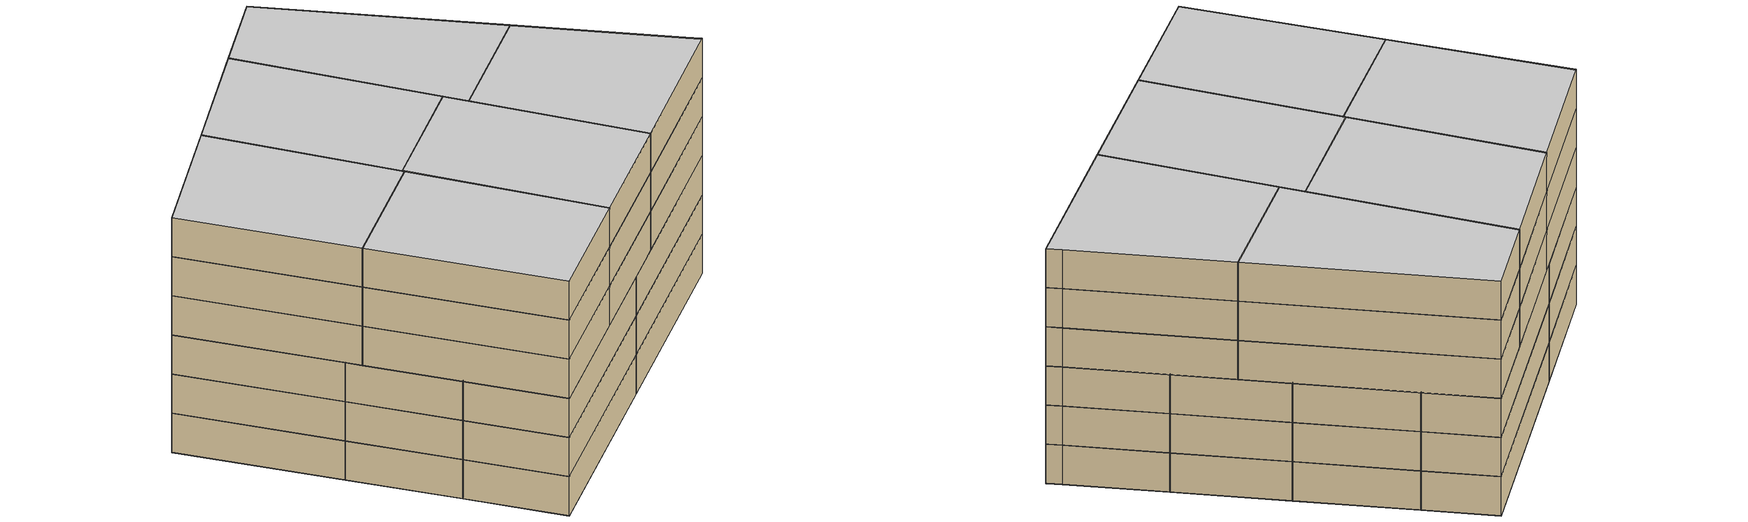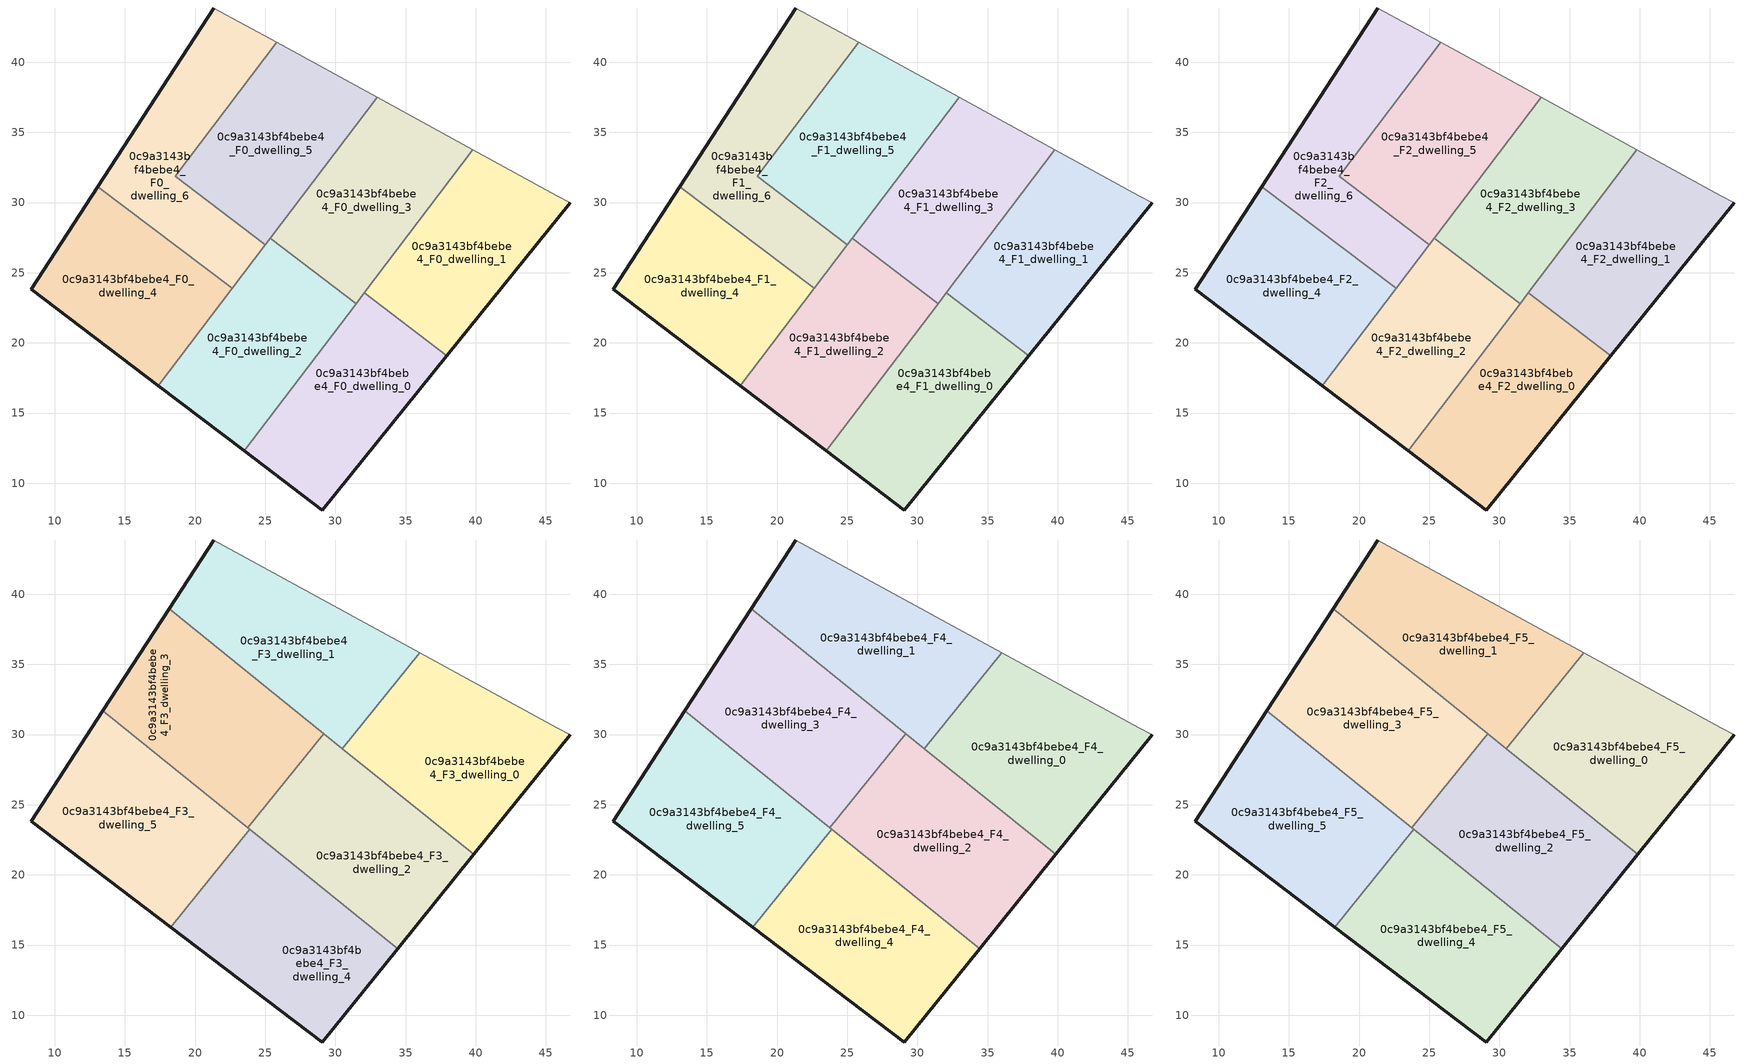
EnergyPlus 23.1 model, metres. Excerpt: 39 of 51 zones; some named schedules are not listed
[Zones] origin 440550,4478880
0c9a3143bf4bebe4_F0_dwelling_0
 floor ground (EU_floor_Construction): 29.07,8.09 37.95,19.09 32.06,23.56 23.52,12.3 z0
 wall outside (EU_wall_Construction): 37.95,19.09 29.07,8.09 23.52,12.3 z0:3
 wall to 0c9a3143bf4bebe4_F0_dwelling_1 (EU_wall_Construction): 32.06,23.56 37.95,19.09 z0:3
 wall to 0c9a3143bf4bebe4_F0_dwelling_2 (EU_wall_Construction): 23.52,12.3 31.48,22.8 z0:3
 wall to 0c9a3143bf4bebe4_F0_dwelling_3 (EU_wall_Construction): 31.48,22.8 32.06,23.56 z0:3
0c9a3143bf4bebe4_F0_dwelling_1
 floor ground (EU_floor_Construction): 37.95,19.09 46.73,29.98 45.78,30.48 39.8,33.75 32.06,23.56 z0
 wall outside (EU_wall_Construction): 46.73,29.98 37.95,19.09 z0:3
 wall adiabatic (EU_wall_Construction): 39.8,33.75 45.78,30.48 46.73,29.98 z0:3
 wall to 0c9a3143bf4bebe4_F0_dwelling_3 (EU_wall_Construction): 32.06,23.56 39.8,33.75 z0:3
0c9a3143bf4bebe4_F0_dwelling_2
 floor ground (EU_floor_Construction): 23.52,12.3 31.48,22.8 25.35,27.46 17.38,16.96 z0
 wall outside (EU_wall_Construction): 23.52,12.3 17.38,16.96 z0:3
 wall to 0c9a3143bf4bebe4_F0_dwelling_3 (EU_wall_Construction): 25.35,27.46 31.48,22.8 z0:3
 wall to 0c9a3143bf4bebe4_F0_dwelling_4 (EU_wall_Construction): 17.38,16.96 22.64,23.88 z0:3
 wall to 0c9a3143bf4bebe4_F0_dwelling_6 (EU_wall_Construction): 22.64,23.88 25,26.99 z0:3
 wall to 0c9a3143bf4bebe4_F0_dwelling_5 (EU_wall_Construction): 25,26.99 25.35,27.46 z0:3
0c9a3143bf4bebe4_F0_dwelling_3
 floor ground (EU_floor_Construction): 31.48,22.8 39.8,33.75 32.97,37.5 25.35,27.46 z0
 wall adiabatic (EU_wall_Construction): 32.97,37.5 39.8,33.75 z0:3
 wall to 0c9a3143bf4bebe4_F0_dwelling_5 (EU_wall_Construction): 25.35,27.46 32.97,37.5 z0:3
0c9a3143bf4bebe4_F0_dwelling_4
 floor ground (EU_floor_Construction): 17.38,16.96 22.64,23.88 13.08,31.13 8.34,23.83 z0
 wall outside (EU_wall_Construction): 17.38,16.96 8.34,23.83 13.08,31.13 z0:3
 wall to 0c9a3143bf4bebe4_F0_dwelling_6 (EU_wall_Construction): 13.08,31.13 22.64,23.88 z0:3
0c9a3143bf4bebe4_F0_dwelling_5
 floor ground (EU_floor_Construction): 25,26.99 32.97,37.5 25.83,41.41 18.58,31.86 z0
 wall adiabatic (EU_wall_Construction): 25.83,41.41 32.97,37.5 z0:3
 wall to 0c9a3143bf4bebe4_F0_dwelling_6 (EU_wall_Construction): 25,26.99 18.58,31.86 25.83,41.41 z0:3
0c9a3143bf4bebe4_F0_dwelling_6
 floor ground (EU_floor_Construction): 22.64,23.88 25,26.99 18.58,31.86 25.83,41.41 21.34,43.87 13.08,31.13 z0
 wall outside (EU_wall_Construction): 13.08,31.13 21.34,43.87 z0:3
 wall adiabatic (EU_wall_Construction): 21.34,43.87 25.83,41.41 z0:3
0c9a3143bf4bebe4_F1_dwelling_0
 floor to 0c9a3143bf4bebe4_F0_dwelling_0 (EU_floor_Construction): 29.07,8.09 37.95,19.09 32.06,23.56 23.52,12.3 z3
 wall outside (EU_wall_Construction): 37.95,19.09 29.07,8.09 23.52,12.3 z3:6
 wall to 0c9a3143bf4bebe4_F1_dwelling_1 (EU_wall_Construction): 32.06,23.56 37.95,19.09 z3:6
 wall to 0c9a3143bf4bebe4_F1_dwelling_2 (EU_wall_Construction): 23.52,12.3 31.48,22.8 z3:6
 wall to 0c9a3143bf4bebe4_F1_dwelling_3 (EU_wall_Construction): 31.48,22.8 32.06,23.56 z3:6
0c9a3143bf4bebe4_F1_dwelling_1
 floor to 0c9a3143bf4bebe4_F0_dwelling_1 (EU_floor_Construction): 37.95,19.09 46.73,29.98 45.78,30.48 39.8,33.75 32.06,23.56 z3
 wall outside (EU_wall_Construction): 46.73,29.98 37.95,19.09 z3:6
 wall adiabatic (EU_wall_Construction): 39.8,33.75 45.78,30.48 46.73,29.98 z3:6
 wall to 0c9a3143bf4bebe4_F1_dwelling_3 (EU_wall_Construction): 32.06,23.56 39.8,33.75 z3:6
0c9a3143bf4bebe4_F1_dwelling_2
 floor to 0c9a3143bf4bebe4_F0_dwelling_2 (EU_floor_Construction): 23.52,12.3 31.48,22.8 25.35,27.46 17.38,16.96 z3
 wall outside (EU_wall_Construction): 23.52,12.3 17.38,16.96 z3:6
 wall to 0c9a3143bf4bebe4_F1_dwelling_3 (EU_wall_Construction): 25.35,27.46 31.48,22.8 z3:6
 wall to 0c9a3143bf4bebe4_F1_dwelling_4 (EU_wall_Construction): 17.38,16.96 22.64,23.88 z3:6
 wall to 0c9a3143bf4bebe4_F1_dwelling_6 (EU_wall_Construction): 22.64,23.88 25,26.99 z3:6
 wall to 0c9a3143bf4bebe4_F1_dwelling_5 (EU_wall_Construction): 25,26.99 25.35,27.46 z3:6
0c9a3143bf4bebe4_F1_dwelling_3
 floor to 0c9a3143bf4bebe4_F0_dwelling_3 (EU_floor_Construction): 31.48,22.8 39.8,33.75 32.97,37.5 25.35,27.46 z3
 wall adiabatic (EU_wall_Construction): 32.97,37.5 39.8,33.75 z3:6
 wall to 0c9a3143bf4bebe4_F1_dwelling_5 (EU_wall_Construction): 25.35,27.46 32.97,37.5 z3:6
0c9a3143bf4bebe4_F1_dwelling_4
 floor to 0c9a3143bf4bebe4_F0_dwelling_4 (EU_floor_Construction): 17.38,16.96 22.64,23.88 13.08,31.13 8.34,23.83 z3
 wall outside (EU_wall_Construction): 17.38,16.96 8.34,23.83 13.08,31.13 z3:6
 wall to 0c9a3143bf4bebe4_F1_dwelling_6 (EU_wall_Construction): 13.08,31.13 22.64,23.88 z3:6
0c9a3143bf4bebe4_F1_dwelling_5
 floor to 0c9a3143bf4bebe4_F0_dwelling_5 (EU_floor_Construction): 25,26.99 32.97,37.5 25.83,41.41 18.58,31.86 z3
 wall adiabatic (EU_wall_Construction): 25.83,41.41 32.97,37.5 z3:6
 wall to 0c9a3143bf4bebe4_F1_dwelling_6 (EU_wall_Construction): 25,26.99 18.58,31.86 25.83,41.41 z3:6
0c9a3143bf4bebe4_F1_dwelling_6
 floor to 0c9a3143bf4bebe4_F0_dwelling_6 (EU_floor_Construction): 22.64,23.88 25,26.99 18.58,31.86 25.83,41.41 21.34,43.87 13.08,31.13 z3
 wall outside (EU_wall_Construction): 13.08,31.13 21.34,43.87 z3:6
 wall adiabatic (EU_wall_Construction): 21.34,43.87 25.83,41.41 z3:6
0c9a3143bf4bebe4_F2_dwelling_0
 floor to 0c9a3143bf4bebe4_F1_dwelling_0 (EU_floor_Construction): 29.07,8.09 37.95,19.09 32.06,23.56 23.52,12.3 z6
 wall outside (EU_wall_Construction): 37.95,19.09 29.07,8.09 23.52,12.3 z6:9
 wall to 0c9a3143bf4bebe4_F2_dwelling_1 (EU_wall_Construction): 32.06,23.56 37.95,19.09 z6:9
 wall to 0c9a3143bf4bebe4_F2_dwelling_2 (EU_wall_Construction): 23.52,12.3 31.48,22.8 z6:9
 wall to 0c9a3143bf4bebe4_F2_dwelling_3 (EU_wall_Construction): 31.48,22.8 32.06,23.56 z6:9
 ceiling adiabatic (EU_roof_Construction): 37.95,19.09 34.43,14.74 28.81,19.27 32.06,23.56 z9
0c9a3143bf4bebe4_F2_dwelling_1
 floor to 0c9a3143bf4bebe4_F1_dwelling_1 (EU_floor_Construction): 37.95,19.09 46.73,29.98 45.78,30.48 39.8,33.75 32.06,23.56 z6
 wall outside (EU_wall_Construction): 46.73,29.98 37.95,19.09 z6:9
 wall adiabatic (EU_wall_Construction): 39.8,33.75 45.78,30.48 46.73,29.98 z6:9
 wall to 0c9a3143bf4bebe4_F2_dwelling_3 (EU_wall_Construction): 32.06,23.56 39.8,33.75 z6:9
 ceiling adiabatic (EU_roof_Construction): 39.85,21.46 37.95,19.09 32.06,23.56 34.03,26.15 z9
0c9a3143bf4bebe4_F2_dwelling_2
 floor to 0c9a3143bf4bebe4_F1_dwelling_2 (EU_floor_Construction): 23.52,12.3 31.48,22.8 25.35,27.46 17.38,16.96 z6
 wall outside (EU_wall_Construction): 23.52,12.3 17.38,16.96 z6:9
 wall to 0c9a3143bf4bebe4_F2_dwelling_3 (EU_wall_Construction): 25.35,27.46 31.48,22.8 z6:9
 wall to 0c9a3143bf4bebe4_F2_dwelling_4 (EU_wall_Construction): 17.38,16.96 22.64,23.88 z6:9
 wall to 0c9a3143bf4bebe4_F2_dwelling_6 (EU_wall_Construction): 22.64,23.88 25,26.99 z6:9
 wall to 0c9a3143bf4bebe4_F2_dwelling_5 (EU_wall_Construction): 25,26.99 25.35,27.46 z6:9
 ceiling adiabatic (EU_roof_Construction): 31.48,22.8 28.81,19.27 23.76,23.35 26.42,26.65 z9
0c9a3143bf4bebe4_F2_dwelling_3
 floor to 0c9a3143bf4bebe4_F1_dwelling_3 (EU_floor_Construction): 31.48,22.8 39.8,33.75 32.97,37.5 25.35,27.46 z6
 wall adiabatic (EU_wall_Construction): 32.97,37.5 39.8,33.75 z6:9
 wall to 0c9a3143bf4bebe4_F2_dwelling_5 (EU_wall_Construction): 25.35,27.46 32.97,37.5 z6:9
0c9a3143bf4bebe4_F2_dwelling_4
 floor to 0c9a3143bf4bebe4_F1_dwelling_4 (EU_floor_Construction): 17.38,16.96 22.64,23.88 13.08,31.13 8.34,23.83 z6
 wall outside (EU_wall_Construction): 17.38,16.96 8.34,23.83 13.08,31.13 z6:9
 wall to 0c9a3143bf4bebe4_F2_dwelling_6 (EU_wall_Construction): 13.08,31.13 22.64,23.88 z6:9
0c9a3143bf4bebe4_F2_dwelling_5
 floor to 0c9a3143bf4bebe4_F1_dwelling_5 (EU_floor_Construction): 25,26.99 32.97,37.5 25.83,41.41 18.58,31.86 z6
 wall adiabatic (EU_wall_Construction): 25.83,41.41 32.97,37.5 z6:9
 wall to 0c9a3143bf4bebe4_F2_dwelling_6 (EU_wall_Construction): 25,26.99 18.58,31.86 25.83,41.41 z6:9
0c9a3143bf4bebe4_F2_dwelling_6
 floor to 0c9a3143bf4bebe4_F1_dwelling_6 (EU_floor_Construction): 22.64,23.88 25,26.99 18.58,31.86 25.83,41.41 21.34,43.87 13.08,31.13 z6
 wall outside (EU_wall_Construction): 13.08,31.13 21.34,43.87 z6:9
 wall adiabatic (EU_wall_Construction): 21.34,43.87 25.83,41.41 z6:9
0c9a3143bf4bebe4_F3_dwelling_0
 floor to 0c9a3143bf4bebe4_F2_dwelling_1 (EU_floor_Construction): 39.85,21.46 46.73,29.98 45.78,30.48 39.8,33.75 34.03,26.15 z9
 floor to 0c9a3143bf4bebe4_F2_dwelling_3 (EU_floor_Construction): 34.03,26.15 39.8,33.75 36.01,35.83 30.5,29 z9
 wall outside (EU_wall_Construction): 46.73,29.98 39.85,21.46 z9:12
 wall to 0c9a3143bf4bebe4_F3_dwelling_1 (EU_wall_Construction): 30.5,29 36.01,35.83 z9:12
 wall adiabatic (EU_wall_Construction): 36.01,35.83 45.78,30.48 46.73,29.98 z9:12
 wall to 0c9a3143bf4bebe4_F3_dwelling_2 (EU_wall_Construction): 39.85,21.46 30.5,29 z9:12
0c9a3143bf4bebe4_F3_dwelling_1
 floor to 0c9a3143bf4bebe4_F2_dwelling_5 (EU_floor_Construction): 28.03,30.99 32.97,37.5 25.83,41.41 21.76,36.05 z9
 floor to 0c9a3143bf4bebe4_F2_dwelling_6 (EU_floor_Construction): 21.76,36.05 25.83,41.41 21.34,43.87 18.16,38.96 z9
 floor to 0c9a3143bf4bebe4_F2_dwelling_3 (EU_floor_Construction): 30.5,29 36.01,35.83 32.97,37.5 28.03,30.99 z9
 wall outside (EU_wall_Construction): 18.16,38.96 21.34,43.87 z9:12
 wall adiabatic (EU_wall_Construction): 21.34,43.87 36.01,35.83 z9:12
 wall to 0c9a3143bf4bebe4_F3_dwelling_3 (EU_wall_Construction): 29.18,30.07 18.16,38.96 z9:12
 wall to 0c9a3143bf4bebe4_F3_dwelling_2 (EU_wall_Construction): 30.5,29 29.18,30.07 z9:12
0c9a3143bf4bebe4_F3_dwelling_2
 floor to 0c9a3143bf4bebe4_F2_dwelling_3 (EU_floor_Construction): 31.48,22.8 34.03,26.15 29.18,30.07 26.42,26.65 z9
 floor adiabatic (EU_floor_Construction): 34.43,14.74 39.85,21.46 29.18,30.07 34.03,26.15 31.48,22.8 26.42,26.65 23.76,23.35 z9
 wall outside (EU_wall_Construction): 39.85,21.46 34.43,14.74 z9:12
 wall to 0c9a3143bf4bebe4_F3_dwelling_3 (EU_wall_Construction): 23.76,23.35 29.18,30.07 z9:12
 wall to 0c9a3143bf4bebe4_F3_dwelling_4 (EU_wall_Construction): 34.43,14.74 23.89,23.24 z9:12
 wall to 0c9a3143bf4bebe4_F3_dwelling_5 (EU_wall_Construction): 23.89,23.24 23.76,23.35 z9:12
0c9a3143bf4bebe4_F3_dwelling_3
 floor to 0c9a3143bf4bebe4_F2_dwelling_6 (EU_floor_Construction): 22.81,24.11 25,26.99 18.58,31.86 21.76,36.05 18.16,38.96 13.43,31.68 z9
 floor to 0c9a3143bf4bebe4_F2_dwelling_5 (EU_floor_Construction): 25,26.99 28.03,30.99 21.76,36.05 18.58,31.86 z9
 floor to 0c9a3143bf4bebe4_F2_dwelling_3 (EU_floor_Construction): 26.42,26.65 29.18,30.07 28.03,30.99 25.35,27.46 z9
 floor to 0c9a3143bf4bebe4_F2_dwelling_2 (EU_floor_Construction): 23.76,23.35 26.42,26.65 25.35,27.46 22.81,24.11 z9
 wall outside (EU_wall_Construction): 13.43,31.68 18.16,38.96 z9:12
 wall to 0c9a3143bf4bebe4_F3_dwelling_5 (EU_wall_Construction): 23.76,23.35 13.43,31.68 z9:12
0c9a3143bf4bebe4_F3_dwelling_4
 floor to 0c9a3143bf4bebe4_F2_dwelling_0 (EU_floor_Construction): 29.07,8.09 34.43,14.74 28.81,19.27 23.52,12.3 z9
 floor to 0c9a3143bf4bebe4_F2_dwelling_2 (EU_floor_Construction): 23.52,12.3 28.81,19.27 23.89,23.24 18.28,16.28 z9
 wall outside (EU_wall_Construction): 34.43,14.74 29.07,8.09 18.28,16.28 z9:12
 wall to 0c9a3143bf4bebe4_F3_dwelling_5 (EU_wall_Construction): 18.28,16.28 23.89,23.24 z9:12
0c9a3143bf4bebe4_F3_dwelling_5
 floor to 0c9a3143bf4bebe4_F2_dwelling_4 (EU_floor_Construction): 17.38,16.96 22.64,23.88 13.08,31.13 8.34,23.83 z9
 floor to 0c9a3143bf4bebe4_F2_dwelling_2 (EU_floor_Construction): 18.28,16.28 23.89,23.24 22.81,24.11 17.38,16.96 z9
 floor to 0c9a3143bf4bebe4_F2_dwelling_6 (EU_floor_Construction): 22.64,23.88 22.81,24.11 13.43,31.68 13.08,31.13 z9
 wall outside (EU_wall_Construction): 18.28,16.28 8.34,23.83 13.43,31.68 z9:12
0c9a3143bf4bebe4_F4_dwelling_0
 floor to 0c9a3143bf4bebe4_F3_dwelling_0 (EU_floor_Construction): 39.85,21.46 46.73,29.98 45.78,30.48 36.01,35.83 30.5,29 z12
 wall outside (EU_wall_Construction): 46.73,29.98 39.85,21.46 z12:15
 wall to 0c9a3143bf4bebe4_F4_dwelling_1 (EU_wall_Construction): 30.5,29 36.01,35.83 z12:15
 wall adiabatic (EU_wall_Construction): 36.01,35.83 45.78,30.48 46.73,29.98 z12:15
 wall to 0c9a3143bf4bebe4_F4_dwelling_2 (EU_wall_Construction): 39.85,21.46 30.5,29 z12:15
0c9a3143bf4bebe4_F4_dwelling_1
 floor to 0c9a3143bf4bebe4_F3_dwelling_1 (EU_floor_Construction): 30.5,29 36.01,35.83 21.34,43.87 18.16,38.96 z12
 wall outside (EU_wall_Construction): 18.16,38.96 21.34,43.87 z12:15
 wall adiabatic (EU_wall_Construction): 21.34,43.87 36.01,35.83 z12:15
 wall to 0c9a3143bf4bebe4_F4_dwelling_3 (EU_wall_Construction): 29.18,30.07 18.16,38.96 z12:15
 wall to 0c9a3143bf4bebe4_F4_dwelling_2 (EU_wall_Construction): 30.5,29 29.18,30.07 z12:15
0c9a3143bf4bebe4_F4_dwelling_2
 floor to 0c9a3143bf4bebe4_F3_dwelling_2 (EU_floor_Construction): 34.43,14.74 39.85,21.46 29.18,30.07 23.76,23.35 z12
 wall outside (EU_wall_Construction): 39.85,21.46 34.43,14.74 z12:15
 wall to 0c9a3143bf4bebe4_F4_dwelling_3 (EU_wall_Construction): 23.76,23.35 29.18,30.07 z12:15
 wall to 0c9a3143bf4bebe4_F4_dwelling_4 (EU_wall_Construction): 34.43,14.74 23.89,23.24 z12:15
 wall to 0c9a3143bf4bebe4_F4_dwelling_5 (EU_wall_Construction): 23.89,23.24 23.76,23.35 z12:15
0c9a3143bf4bebe4_F4_dwelling_3
 floor to 0c9a3143bf4bebe4_F3_dwelling_3 (EU_floor_Construction): 23.76,23.35 29.18,30.07 18.16,38.96 13.43,31.68 z12
 wall outside (EU_wall_Construction): 13.43,31.68 18.16,38.96 z12:15
 wall to 0c9a3143bf4bebe4_F4_dwelling_5 (EU_wall_Construction): 23.76,23.35 13.43,31.68 z12:15
0c9a3143bf4bebe4_F4_dwelling_4
 floor to 0c9a3143bf4bebe4_F3_dwelling_4 (EU_floor_Construction): 29.07,8.09 34.43,14.74 23.89,23.24 18.28,16.28 z12
 wall outside (EU_wall_Construction): 34.43,14.74 29.07,8.09 18.28,16.28 z12:15
 wall to 0c9a3143bf4bebe4_F4_dwelling_5 (EU_wall_Construction): 18.28,16.28 23.89,23.24 z12:15
0c9a3143bf4bebe4_F4_dwelling_5
 floor to 0c9a3143bf4bebe4_F3_dwelling_5 (EU_floor_Construction): 18.28,16.28 23.89,23.24 13.43,31.68 8.34,23.83 z12
 wall outside (EU_wall_Construction): 18.28,16.28 8.34,23.83 13.43,31.68 z12:15
0c9a3143bf4bebe4_F5_dwelling_0
 floor to 0c9a3143bf4bebe4_F4_dwelling_0 (EU_floor_Construction): 39.85,21.46 46.73,29.98 45.78,30.48 36.01,35.83 30.5,29 z15
 wall outside (EU_wall_Construction): 46.73,29.98 39.85,21.46 z15:18
 wall to 0c9a3143bf4bebe4_F5_dwelling_1 (EU_wall_Construction): 30.5,29 36.01,35.83 z15:18
 wall adiabatic (EU_wall_Construction): 36.01,35.83 45.78,30.48 46.73,29.98 z15:18
 wall to 0c9a3143bf4bebe4_F5_dwelling_2 (EU_wall_Construction): 39.85,21.46 30.5,29 z15:18
 ceiling to 0c9a3143bf4bebe4_F6_dwelling_0 (EU_floor_Construction): 45.78,30.48 46.73,29.98 39.85,21.46 30.5,29 36.01,35.83 z18
0c9a3143bf4bebe4_F5_dwelling_1
 floor to 0c9a3143bf4bebe4_F4_dwelling_1 (EU_floor_Construction): 30.5,29 36.01,35.83 21.34,43.87 18.16,38.96 z15
 wall outside (EU_wall_Construction): 18.16,38.96 21.34,43.87 z15:18
 wall adiabatic (EU_wall_Construction): 21.34,43.87 36.01,35.83 z15:18
 wall to 0c9a3143bf4bebe4_F5_dwelling_3 (EU_wall_Construction): 29.18,30.07 18.16,38.96 z15:18
 wall to 0c9a3143bf4bebe4_F5_dwelling_2 (EU_wall_Construction): 30.5,29 29.18,30.07 z15:18
 ceiling to 0c9a3143bf4bebe4_F6_dwelling_1 (EU_floor_Construction): 36.01,35.83 30.5,29 18.16,38.96 21.34,43.87 z18
0c9a3143bf4bebe4_F5_dwelling_2
 floor to 0c9a3143bf4bebe4_F4_dwelling_2 (EU_floor_Construction): 34.43,14.74 39.85,21.46 29.18,30.07 23.76,23.35 z15
 wall outside (EU_wall_Construction): 39.85,21.46 34.43,14.74 z15:18
 wall to 0c9a3143bf4bebe4_F5_dwelling_3 (EU_wall_Construction): 23.76,23.35 29.18,30.07 z15:18
 wall to 0c9a3143bf4bebe4_F5_dwelling_4 (EU_wall_Construction): 34.43,14.74 23.89,23.24 z15:18
 wall to 0c9a3143bf4bebe4_F5_dwelling_5 (EU_wall_Construction): 23.89,23.24 23.76,23.35 z15:18
 ceiling to 0c9a3143bf4bebe4_F6_dwelling_2 (EU_floor_Construction): 39.85,21.46 34.43,14.74 23.76,23.35 29.18,30.07 z18
0c9a3143bf4bebe4_F5_dwelling_3
 floor to 0c9a3143bf4bebe4_F4_dwelling_3 (EU_floor_Construction): 23.76,23.35 29.18,30.07 18.16,38.96 13.43,31.68 z15
 wall outside (EU_wall_Construction): 13.43,31.68 18.16,38.96 z15:18
 wall to 0c9a3143bf4bebe4_F5_dwelling_5 (EU_wall_Construction): 23.76,23.35 13.43,31.68 z15:18
 ceiling to 0c9a3143bf4bebe4_F6_dwelling_3 (EU_floor_Construction): 29.18,30.07 23.76,23.35 13.43,31.68 18.16,38.96 z18
0c9a3143bf4bebe4_F5_dwelling_4
 floor to 0c9a3143bf4bebe4_F4_dwelling_4 (EU_floor_Construction): 29.07,8.09 34.43,14.74 23.89,23.24 18.28,16.28 z15
 wall outside (EU_wall_Construction): 34.43,14.74 29.07,8.09 18.28,16.28 z15:18
 wall to 0c9a3143bf4bebe4_F5_dwelling_5 (EU_wall_Construction): 18.28,16.28 23.89,23.24 z15:18
 ceiling to 0c9a3143bf4bebe4_F6_dwelling_4 (EU_floor_Construction): 34.43,14.74 29.07,8.09 18.28,16.28 23.89,23.24 z18
0c9a3143bf4bebe4_F5_dwelling_5
 floor to 0c9a3143bf4bebe4_F4_dwelling_5 (EU_floor_Construction): 18.28,16.28 23.89,23.24 13.43,31.68 8.34,23.83 z15
 wall outside (EU_wall_Construction): 18.28,16.28 8.34,23.83 13.43,31.68 z15:18
 ceiling to 0c9a3143bf4bebe4_F6_dwelling_5 (EU_floor_Construction): 23.89,23.24 18.28,16.28 8.34,23.83 13.43,31.68 z18
[Building]
EU S2 Campaign: North Axis=0; Terrain=City; Solar Distribution=FullExterior
[Site:Location]
Madrid: Latitude=40.5; Longitude=-3.5; Time Zone=1; Elevation=609
[SizingPeriod:WeatherFileDays]
AnnualSizingPeriod: Begin Month=1; Begin Day of Month=1; End Month=12; End Day of Month=31; Day of Week for Start Day=Monday; Use Weather File Daylight Saving Period=No; Use Weather File Rain and Snow Indicators=No
[MATERIAL]
EU_InternalMass_Material: Roughness=MediumRough; Thickness=0.1; Conductivity=1; Density=1800; Specific Heat=900; Thermal Absorptance=0.9; Solar Absorptance=0.7; Visible Absorptance=0.7
[MATERIAL:NOMASS] Roughness=MediumRough; Thermal Absorptance=0.9; Solar Absorptance=0.7; Visible Absorptance=0.7
Name | Thermal Resistance
EU_wall_NoMass | 0.609216
EU_roof_NoMass | 0.513268
EU_floor_NoMass | 0.568163
[CONSTRUCTION]
EU_wall_Construction: EU_wall_NoMass
EU_roof_Construction: EU_roof_NoMass
EU_floor_Construction: EU_floor_NoMass
EU_InternalMass_Construction: EU_InternalMass_Material
[ZONE] Type=1; Multiplier=1; Ceiling Height=autocalculate; Floor Area=autocalculate; Part of Total Floor Area=Yes
Name | Volume
0c9a3143bf4bebe4_F0_dwelling_0; 0c9a3143bf4bebe4_F1_dwelling_0; 0c9a3143bf4bebe4_F2_dwelling_0 | 304.47
0c9a3143bf4bebe4_F3_dwelling_0; 0c9a3143bf4bebe4_F4_dwelling_0; 0c9a3143bf4bebe4_F5_dwelling_0 | 355.196
0c9a3143bf4bebe4_F0_dwelling_1; 0c9a3143bf4bebe4_F1_dwelling_1; 0c9a3143bf4bebe4_F2_dwelling_1; 0c9a3143bf4bebe4_F0_dwelling_3; 0c9a3143bf4bebe4_F1_dwelling_3; 0c9a3143bf4bebe4_F2_dwelling_3 | 304.455
0c9a3143bf4bebe4_F3_dwelling_1; 0c9a3143bf4bebe4_F4_dwelling_1; 0c9a3143bf4bebe4_F5_dwelling_1 | 355.208
0c9a3143bf4bebe4_F0_dwelling_2; 0c9a3143bf4bebe4_F1_dwelling_2; 0c9a3143bf4bebe4_F2_dwelling_2 | 304.443
0c9a3143bf4bebe4_F3_dwelling_2; 0c9a3143bf4bebe4_F4_dwelling_2; 0c9a3143bf4bebe4_F5_dwelling_2; 0c9a3143bf4bebe4_F3_dwelling_3; 0c9a3143bf4bebe4_F4_dwelling_3; 0c9a3143bf4bebe4_F5_dwelling_3 | 355.206
0c9a3143bf4bebe4_F0_dwelling_4; 0c9a3143bf4bebe4_F1_dwelling_4; 0c9a3143bf4bebe4_F2_dwelling_4 | 304.466
0c9a3143bf4bebe4_F3_dwelling_4; 0c9a3143bf4bebe4_F4_dwelling_4; 0c9a3143bf4bebe4_F5_dwelling_4 | 355.218
0c9a3143bf4bebe4_F0_dwelling_5; 0c9a3143bf4bebe4_F1_dwelling_5; 0c9a3143bf4bebe4_F2_dwelling_5 | 304.456
0c9a3143bf4bebe4_F3_dwelling_5; 0c9a3143bf4bebe4_F4_dwelling_5; 0c9a3143bf4bebe4_F5_dwelling_5 | 355.224
0c9a3143bf4bebe4_F0_dwelling_6; 0c9a3143bf4bebe4_F1_dwelling_6; 0c9a3143bf4bebe4_F2_dwelling_6 | 304.433
[INTERNALMASS] Construction=EU_InternalMass_Construction
Name | Zone or ZoneList | Surface Area
0c9a3143bf4bebe4_F0_dwelling_0_EU_InternalMass | 0c9a3143bf4bebe4_F0_dwelling_0 | 101.49
0c9a3143bf4bebe4_F0_dwelling_1_EU_InternalMass | 0c9a3143bf4bebe4_F0_dwelling_1 | 101.486
0c9a3143bf4bebe4_F0_dwelling_2_EU_InternalMass | 0c9a3143bf4bebe4_F0_dwelling_2 | 101.479
0c9a3143bf4bebe4_F0_dwelling_3_EU_InternalMass | 0c9a3143bf4bebe4_F0_dwelling_3 | 101.486
0c9a3143bf4bebe4_F0_dwelling_4_EU_InternalMass | 0c9a3143bf4bebe4_F0_dwelling_4 | 101.486
0c9a3143bf4bebe4_F0_dwelling_5_EU_InternalMass | 0c9a3143bf4bebe4_F0_dwelling_5 | 101.487
0c9a3143bf4bebe4_F0_dwelling_6_EU_InternalMass | 0c9a3143bf4bebe4_F0_dwelling_6 | 101.478
0c9a3143bf4bebe4_F1_dwelling_0_EU_InternalMass | 0c9a3143bf4bebe4_F1_dwelling_0 | 101.49
0c9a3143bf4bebe4_F1_dwelling_1_EU_InternalMass | 0c9a3143bf4bebe4_F1_dwelling_1 | 101.486
0c9a3143bf4bebe4_F1_dwelling_2_EU_InternalMass | 0c9a3143bf4bebe4_F1_dwelling_2 | 101.479
0c9a3143bf4bebe4_F1_dwelling_3_EU_InternalMass | 0c9a3143bf4bebe4_F1_dwelling_3 | 101.486
0c9a3143bf4bebe4_F1_dwelling_4_EU_InternalMass | 0c9a3143bf4bebe4_F1_dwelling_4 | 101.486
0c9a3143bf4bebe4_F1_dwelling_5_EU_InternalMass | 0c9a3143bf4bebe4_F1_dwelling_5 | 101.487
0c9a3143bf4bebe4_F1_dwelling_6_EU_InternalMass | 0c9a3143bf4bebe4_F1_dwelling_6 | 101.478
0c9a3143bf4bebe4_F2_dwelling_0_EU_InternalMass | 0c9a3143bf4bebe4_F2_dwelling_0 | 101.49
0c9a3143bf4bebe4_F2_dwelling_1_EU_InternalMass | 0c9a3143bf4bebe4_F2_dwelling_1 | 101.486
0c9a3143bf4bebe4_F2_dwelling_2_EU_InternalMass | 0c9a3143bf4bebe4_F2_dwelling_2 | 101.479
0c9a3143bf4bebe4_F2_dwelling_3_EU_InternalMass | 0c9a3143bf4bebe4_F2_dwelling_3 | 101.486
0c9a3143bf4bebe4_F2_dwelling_4_EU_InternalMass | 0c9a3143bf4bebe4_F2_dwelling_4 | 101.486
0c9a3143bf4bebe4_F2_dwelling_5_EU_InternalMass | 0c9a3143bf4bebe4_F2_dwelling_5 | 101.487
0c9a3143bf4bebe4_F2_dwelling_6_EU_InternalMass | 0c9a3143bf4bebe4_F2_dwelling_6 | 101.478
0c9a3143bf4bebe4_F3_dwelling_0_EU_InternalMass | 0c9a3143bf4bebe4_F3_dwelling_0 | 118.401
0c9a3143bf4bebe4_F3_dwelling_1_EU_InternalMass | 0c9a3143bf4bebe4_F3_dwelling_1 | 118.402
0c9a3143bf4bebe4_F3_dwelling_2_EU_InternalMass | 0c9a3143bf4bebe4_F3_dwelling_2 | 118.404
0c9a3143bf4bebe4_F3_dwelling_3_EU_InternalMass | 0c9a3143bf4bebe4_F3_dwelling_3 | 118.402
0c9a3143bf4bebe4_F3_dwelling_4_EU_InternalMass | 0c9a3143bf4bebe4_F3_dwelling_4 | 118.405
0c9a3143bf4bebe4_F3_dwelling_5_EU_InternalMass | 0c9a3143bf4bebe4_F3_dwelling_5 | 118.404
0c9a3143bf4bebe4_F4_dwelling_0_EU_InternalMass | 0c9a3143bf4bebe4_F4_dwelling_0 | 118.401
0c9a3143bf4bebe4_F4_dwelling_1_EU_InternalMass | 0c9a3143bf4bebe4_F4_dwelling_1 | 118.402
0c9a3143bf4bebe4_F4_dwelling_2_EU_InternalMass | 0c9a3143bf4bebe4_F4_dwelling_2 | 118.404
0c9a3143bf4bebe4_F4_dwelling_3_EU_InternalMass | 0c9a3143bf4bebe4_F4_dwelling_3 | 118.402
0c9a3143bf4bebe4_F4_dwelling_4_EU_InternalMass | 0c9a3143bf4bebe4_F4_dwelling_4 | 118.405
0c9a3143bf4bebe4_F4_dwelling_5_EU_InternalMass | 0c9a3143bf4bebe4_F4_dwelling_5 | 118.404
0c9a3143bf4bebe4_F5_dwelling_0_EU_InternalMass | 0c9a3143bf4bebe4_F5_dwelling_0 | 118.401
0c9a3143bf4bebe4_F5_dwelling_1_EU_InternalMass | 0c9a3143bf4bebe4_F5_dwelling_1 | 118.402
0c9a3143bf4bebe4_F5_dwelling_2_EU_InternalMass | 0c9a3143bf4bebe4_F5_dwelling_2 | 118.404
0c9a3143bf4bebe4_F5_dwelling_3_EU_InternalMass | 0c9a3143bf4bebe4_F5_dwelling_3 | 118.402
0c9a3143bf4bebe4_F5_dwelling_4_EU_InternalMass | 0c9a3143bf4bebe4_F5_dwelling_4 | 118.405
0c9a3143bf4bebe4_F5_dwelling_5_EU_InternalMass | 0c9a3143bf4bebe4_F5_dwelling_5 | 118.404
[OTHEREQUIPMENT] Fuel Type=Electricity; Design Level Calculation Method=Watts/Area; Power per Zone Floor Area=1; Fraction Latent=0; Fraction Radiant=0; Fraction Lost=0; Carbon Dioxide Generation Rate=0; EndUse Subcategory=EU_Step8_InternalGains
Name | Zone or ZoneList or Space or SpaceList | Schedule
EU_Step8_InternalGain_0c9a3143bf4bebe4_F0_dwelling_0_f000 | 0c9a3143bf4bebe4_F0_dwelling_0 | EU_Step8_GainSchedule_0c9a3143bf4bebe4_F0_dwelling_0_f000
EU_Step8_InternalGain_0c9a3143bf4bebe4_F0_dwelling_1_f000 | 0c9a3143bf4bebe4_F0_dwelling_1 | EU_Step8_GainSchedule_0c9a3143bf4bebe4_F0_dwelling_1_f000
EU_Step8_InternalGain_0c9a3143bf4bebe4_F0_dwelling_2_f000 | 0c9a3143bf4bebe4_F0_dwelling_2 | EU_Step8_GainSchedule_0c9a3143bf4bebe4_F0_dwelling_2_f000
EU_Step8_InternalGain_0c9a3143bf4bebe4_F0_dwelling_3_f000 | 0c9a3143bf4bebe4_F0_dwelling_3 | EU_Step8_GainSchedule_0c9a3143bf4bebe4_F0_dwelling_3_f000
EU_Step8_InternalGain_0c9a3143bf4bebe4_F0_dwelling_4_f000 | 0c9a3143bf4bebe4_F0_dwelling_4 | EU_Step8_GainSchedule_0c9a3143bf4bebe4_F0_dwelling_4_f000
EU_Step8_InternalGain_0c9a3143bf4bebe4_F0_dwelling_5_f000 | 0c9a3143bf4bebe4_F0_dwelling_5 | EU_Step8_GainSchedule_0c9a3143bf4bebe4_F0_dwelling_5_f000
EU_Step8_InternalGain_0c9a3143bf4bebe4_F0_dwelling_6_f000 | 0c9a3143bf4bebe4_F0_dwelling_6 | EU_Step8_GainSchedule_0c9a3143bf4bebe4_F0_dwelling_6_f000
EU_Step8_InternalGain_0c9a3143bf4bebe4_F1_dwelling_0_f000 | 0c9a3143bf4bebe4_F1_dwelling_0 | EU_Step8_GainSchedule_0c9a3143bf4bebe4_F1_dwelling_0_f000
EU_Step8_InternalGain_0c9a3143bf4bebe4_F1_dwelling_1_f000 | 0c9a3143bf4bebe4_F1_dwelling_1 | EU_Step8_GainSchedule_0c9a3143bf4bebe4_F1_dwelling_1_f000
EU_Step8_InternalGain_0c9a3143bf4bebe4_F1_dwelling_2_f000 | 0c9a3143bf4bebe4_F1_dwelling_2 | EU_Step8_GainSchedule_0c9a3143bf4bebe4_F1_dwelling_2_f000
EU_Step8_InternalGain_0c9a3143bf4bebe4_F1_dwelling_3_f000 | 0c9a3143bf4bebe4_F1_dwelling_3 | EU_Step8_GainSchedule_0c9a3143bf4bebe4_F1_dwelling_3_f000
EU_Step8_InternalGain_0c9a3143bf4bebe4_F1_dwelling_4_f000 | 0c9a3143bf4bebe4_F1_dwelling_4 | EU_Step8_GainSchedule_0c9a3143bf4bebe4_F1_dwelling_4_f000
EU_Step8_InternalGain_0c9a3143bf4bebe4_F1_dwelling_5_f000 | 0c9a3143bf4bebe4_F1_dwelling_5 | EU_Step8_GainSchedule_0c9a3143bf4bebe4_F1_dwelling_5_f000
EU_Step8_InternalGain_0c9a3143bf4bebe4_F1_dwelling_6_f000 | 0c9a3143bf4bebe4_F1_dwelling_6 | EU_Step8_GainSchedule_0c9a3143bf4bebe4_F1_dwelling_6_f000
EU_Step8_InternalGain_0c9a3143bf4bebe4_F2_dwelling_0_f000 | 0c9a3143bf4bebe4_F2_dwelling_0 | EU_Step8_GainSchedule_0c9a3143bf4bebe4_F2_dwelling_0_f000
EU_Step8_InternalGain_0c9a3143bf4bebe4_F2_dwelling_1_f000 | 0c9a3143bf4bebe4_F2_dwelling_1 | EU_Step8_GainSchedule_0c9a3143bf4bebe4_F2_dwelling_1_f000
EU_Step8_InternalGain_0c9a3143bf4bebe4_F2_dwelling_2_f000 | 0c9a3143bf4bebe4_F2_dwelling_2 | EU_Step8_GainSchedule_0c9a3143bf4bebe4_F2_dwelling_2_f000
EU_Step8_InternalGain_0c9a3143bf4bebe4_F2_dwelling_3_f000 | 0c9a3143bf4bebe4_F2_dwelling_3 | EU_Step8_GainSchedule_0c9a3143bf4bebe4_F2_dwelling_3_f000
EU_Step8_InternalGain_0c9a3143bf4bebe4_F2_dwelling_4_f000 | 0c9a3143bf4bebe4_F2_dwelling_4 | EU_Step8_GainSchedule_0c9a3143bf4bebe4_F2_dwelling_4_f000
EU_Step8_InternalGain_0c9a3143bf4bebe4_F2_dwelling_5_f000 | 0c9a3143bf4bebe4_F2_dwelling_5 | EU_Step8_GainSchedule_0c9a3143bf4bebe4_F2_dwelling_5_f000
EU_Step8_InternalGain_0c9a3143bf4bebe4_F2_dwelling_6_f000 | 0c9a3143bf4bebe4_F2_dwelling_6 | EU_Step8_GainSchedule_0c9a3143bf4bebe4_F2_dwelling_6_f000
EU_Step8_InternalGain_0c9a3143bf4bebe4_F3_dwelling_0_f000 | 0c9a3143bf4bebe4_F3_dwelling_0 | EU_Step8_GainSchedule_0c9a3143bf4bebe4_F3_dwelling_0_f000
EU_Step8_InternalGain_0c9a3143bf4bebe4_F3_dwelling_1_f000 | 0c9a3143bf4bebe4_F3_dwelling_1 | EU_Step8_GainSchedule_0c9a3143bf4bebe4_F3_dwelling_1_f000
EU_Step8_InternalGain_0c9a3143bf4bebe4_F3_dwelling_2_f000 | 0c9a3143bf4bebe4_F3_dwelling_2 | EU_Step8_GainSchedule_0c9a3143bf4bebe4_F3_dwelling_2_f000
EU_Step8_InternalGain_0c9a3143bf4bebe4_F3_dwelling_3_f000 | 0c9a3143bf4bebe4_F3_dwelling_3 | EU_Step8_GainSchedule_0c9a3143bf4bebe4_F3_dwelling_3_f000
EU_Step8_InternalGain_0c9a3143bf4bebe4_F3_dwelling_4_f000 | 0c9a3143bf4bebe4_F3_dwelling_4 | EU_Step8_GainSchedule_0c9a3143bf4bebe4_F3_dwelling_4_f000
EU_Step8_InternalGain_0c9a3143bf4bebe4_F3_dwelling_5_f000 | 0c9a3143bf4bebe4_F3_dwelling_5 | EU_Step8_GainSchedule_0c9a3143bf4bebe4_F3_dwelling_5_f000
EU_Step8_InternalGain_0c9a3143bf4bebe4_F4_dwelling_0_f000 | 0c9a3143bf4bebe4_F4_dwelling_0 | EU_Step8_GainSchedule_0c9a3143bf4bebe4_F4_dwelling_0_f000
EU_Step8_InternalGain_0c9a3143bf4bebe4_F4_dwelling_1_f000 | 0c9a3143bf4bebe4_F4_dwelling_1 | EU_Step8_GainSchedule_0c9a3143bf4bebe4_F4_dwelling_1_f000
EU_Step8_InternalGain_0c9a3143bf4bebe4_F4_dwelling_2_f000 | 0c9a3143bf4bebe4_F4_dwelling_2 | EU_Step8_GainSchedule_0c9a3143bf4bebe4_F4_dwelling_2_f000
EU_Step8_InternalGain_0c9a3143bf4bebe4_F4_dwelling_3_f000 | 0c9a3143bf4bebe4_F4_dwelling_3 | EU_Step8_GainSchedule_0c9a3143bf4bebe4_F4_dwelling_3_f000
EU_Step8_InternalGain_0c9a3143bf4bebe4_F4_dwelling_4_f000 | 0c9a3143bf4bebe4_F4_dwelling_4 | EU_Step8_GainSchedule_0c9a3143bf4bebe4_F4_dwelling_4_f000
EU_Step8_InternalGain_0c9a3143bf4bebe4_F4_dwelling_5_f000 | 0c9a3143bf4bebe4_F4_dwelling_5 | EU_Step8_GainSchedule_0c9a3143bf4bebe4_F4_dwelling_5_f000
EU_Step8_InternalGain_0c9a3143bf4bebe4_F5_dwelling_0_f000 | 0c9a3143bf4bebe4_F5_dwelling_0 | EU_Step8_GainSchedule_0c9a3143bf4bebe4_F5_dwelling_0_f000
EU_Step8_InternalGain_0c9a3143bf4bebe4_F5_dwelling_1_f000 | 0c9a3143bf4bebe4_F5_dwelling_1 | EU_Step8_GainSchedule_0c9a3143bf4bebe4_F5_dwelling_1_f000
EU_Step8_InternalGain_0c9a3143bf4bebe4_F5_dwelling_2_f000 | 0c9a3143bf4bebe4_F5_dwelling_2 | EU_Step8_GainSchedule_0c9a3143bf4bebe4_F5_dwelling_2_f000
EU_Step8_InternalGain_0c9a3143bf4bebe4_F5_dwelling_3_f000 | 0c9a3143bf4bebe4_F5_dwelling_3 | EU_Step8_GainSchedule_0c9a3143bf4bebe4_F5_dwelling_3_f000
EU_Step8_InternalGain_0c9a3143bf4bebe4_F5_dwelling_4_f000 | 0c9a3143bf4bebe4_F5_dwelling_4 | EU_Step8_GainSchedule_0c9a3143bf4bebe4_F5_dwelling_4_f000
EU_Step8_InternalGain_0c9a3143bf4bebe4_F5_dwelling_5_f000 | 0c9a3143bf4bebe4_F5_dwelling_5 | EU_Step8_GainSchedule_0c9a3143bf4bebe4_F5_dwelling_5_f000
[ZONEVENTILATION:DESIGNFLOWRATE] Schedule=EU_AlwaysOn; Design Flow Rate Calculation Method=AirChanges/Hour; Air Changes per Hour=0.752966; Ventilation Type=Natural; Fan Pressure Rise=0; Fan Total Efficiency=1; Constant Term Coefficient=1; Temperature Term Coefficient=0; Velocity Term Coefficient=0; Velocity Squared Term Coefficient=0; Minimum Indoor Temperature=-100; Maximum Indoor Temperature=100; Delta Temperature=-100; Minimum Outdoor Temperature=-100; Maximum Outdoor Temperature=100; Maximum Wind Speed=40
Name | Zone or ZoneList or Space or SpaceList
EU_ConstantAir_0c9a3143bf4bebe4_F0_dwelling_0 | 0c9a3143bf4bebe4_F0_dwelling_0
EU_ConstantAir_0c9a3143bf4bebe4_F0_dwelling_1 | 0c9a3143bf4bebe4_F0_dwelling_1
EU_ConstantAir_0c9a3143bf4bebe4_F0_dwelling_2 | 0c9a3143bf4bebe4_F0_dwelling_2
EU_ConstantAir_0c9a3143bf4bebe4_F0_dwelling_3 | 0c9a3143bf4bebe4_F0_dwelling_3
EU_ConstantAir_0c9a3143bf4bebe4_F0_dwelling_4 | 0c9a3143bf4bebe4_F0_dwelling_4
EU_ConstantAir_0c9a3143bf4bebe4_F0_dwelling_5 | 0c9a3143bf4bebe4_F0_dwelling_5
EU_ConstantAir_0c9a3143bf4bebe4_F0_dwelling_6 | 0c9a3143bf4bebe4_F0_dwelling_6
EU_ConstantAir_0c9a3143bf4bebe4_F1_dwelling_0 | 0c9a3143bf4bebe4_F1_dwelling_0
EU_ConstantAir_0c9a3143bf4bebe4_F1_dwelling_1 | 0c9a3143bf4bebe4_F1_dwelling_1
EU_ConstantAir_0c9a3143bf4bebe4_F1_dwelling_2 | 0c9a3143bf4bebe4_F1_dwelling_2
EU_ConstantAir_0c9a3143bf4bebe4_F1_dwelling_3 | 0c9a3143bf4bebe4_F1_dwelling_3
EU_ConstantAir_0c9a3143bf4bebe4_F1_dwelling_4 | 0c9a3143bf4bebe4_F1_dwelling_4
EU_ConstantAir_0c9a3143bf4bebe4_F1_dwelling_5 | 0c9a3143bf4bebe4_F1_dwelling_5
EU_ConstantAir_0c9a3143bf4bebe4_F1_dwelling_6 | 0c9a3143bf4bebe4_F1_dwelling_6
EU_ConstantAir_0c9a3143bf4bebe4_F2_dwelling_0 | 0c9a3143bf4bebe4_F2_dwelling_0
EU_ConstantAir_0c9a3143bf4bebe4_F2_dwelling_1 | 0c9a3143bf4bebe4_F2_dwelling_1
EU_ConstantAir_0c9a3143bf4bebe4_F2_dwelling_2 | 0c9a3143bf4bebe4_F2_dwelling_2
EU_ConstantAir_0c9a3143bf4bebe4_F2_dwelling_3 | 0c9a3143bf4bebe4_F2_dwelling_3
EU_ConstantAir_0c9a3143bf4bebe4_F2_dwelling_4 | 0c9a3143bf4bebe4_F2_dwelling_4
EU_ConstantAir_0c9a3143bf4bebe4_F2_dwelling_5 | 0c9a3143bf4bebe4_F2_dwelling_5
EU_ConstantAir_0c9a3143bf4bebe4_F2_dwelling_6 | 0c9a3143bf4bebe4_F2_dwelling_6
EU_ConstantAir_0c9a3143bf4bebe4_F3_dwelling_0 | 0c9a3143bf4bebe4_F3_dwelling_0
EU_ConstantAir_0c9a3143bf4bebe4_F3_dwelling_1 | 0c9a3143bf4bebe4_F3_dwelling_1
EU_ConstantAir_0c9a3143bf4bebe4_F3_dwelling_2 | 0c9a3143bf4bebe4_F3_dwelling_2
EU_ConstantAir_0c9a3143bf4bebe4_F3_dwelling_3 | 0c9a3143bf4bebe4_F3_dwelling_3
EU_ConstantAir_0c9a3143bf4bebe4_F3_dwelling_4 | 0c9a3143bf4bebe4_F3_dwelling_4
EU_ConstantAir_0c9a3143bf4bebe4_F3_dwelling_5 | 0c9a3143bf4bebe4_F3_dwelling_5
EU_ConstantAir_0c9a3143bf4bebe4_F4_dwelling_0 | 0c9a3143bf4bebe4_F4_dwelling_0
EU_ConstantAir_0c9a3143bf4bebe4_F4_dwelling_1 | 0c9a3143bf4bebe4_F4_dwelling_1
EU_ConstantAir_0c9a3143bf4bebe4_F4_dwelling_2 | 0c9a3143bf4bebe4_F4_dwelling_2
EU_ConstantAir_0c9a3143bf4bebe4_F4_dwelling_3 | 0c9a3143bf4bebe4_F4_dwelling_3
EU_ConstantAir_0c9a3143bf4bebe4_F4_dwelling_4 | 0c9a3143bf4bebe4_F4_dwelling_4
EU_ConstantAir_0c9a3143bf4bebe4_F4_dwelling_5 | 0c9a3143bf4bebe4_F4_dwelling_5
EU_ConstantAir_0c9a3143bf4bebe4_F5_dwelling_0 | 0c9a3143bf4bebe4_F5_dwelling_0
EU_ConstantAir_0c9a3143bf4bebe4_F5_dwelling_1 | 0c9a3143bf4bebe4_F5_dwelling_1
EU_ConstantAir_0c9a3143bf4bebe4_F5_dwelling_2 | 0c9a3143bf4bebe4_F5_dwelling_2
EU_ConstantAir_0c9a3143bf4bebe4_F5_dwelling_3 | 0c9a3143bf4bebe4_F5_dwelling_3
EU_ConstantAir_0c9a3143bf4bebe4_F5_dwelling_4 | 0c9a3143bf4bebe4_F5_dwelling_4
EU_ConstantAir_0c9a3143bf4bebe4_F5_dwelling_5 | 0c9a3143bf4bebe4_F5_dwelling_5
[HVACTEMPLATE:ZONE:IDEALLOADSAIRSYSTEM] System Availability Schedule=EU_AlwaysOn; Maximum Heating Supply Air Temperature=50; Minimum Cooling Supply Air Temperature=13; Maximum Heating Supply Air Humidity Ratio=0.0156; Minimum Cooling Supply Air Humidity Ratio=0.0077; Heating Limit=NoLimit; Cooling Limit=NoLimit; Heating Availability Schedule=EU_AlwaysOn; Cooling Availability Schedule=EU_CoolingOff; Dehumidification Control Type=ConstantSensibleHeatRatio; Cooling Sensible Heat Ratio=0.7; Dehumidification Setpoint=60; Humidification Control Type=None; Humidification Setpoint=30; Outdoor Air Method=None; Outdoor Air Flow Rate per Person=0.00944; Outdoor Air Flow Rate per Zone Floor Area=0; Outdoor Air Flow Rate per Zone=0; Demand Controlled Ventilation Type=None; Outdoor Air Economizer Type=NoEconomizer; Heat Recovery Type=None; Sensible Heat Recovery Effectiveness=0.7; Latent Heat Recovery Effectiveness=0.65
Name | Template Thermostat
0c9a3143bf4bebe4_F0_dwelling_0 | EU_HeatOnly_0c9a3143bf4bebe4_F0_dwelling_0
0c9a3143bf4bebe4_F0_dwelling_1 | EU_HeatOnly_0c9a3143bf4bebe4_F0_dwelling_1
0c9a3143bf4bebe4_F0_dwelling_2 | EU_HeatOnly_0c9a3143bf4bebe4_F0_dwelling_2
0c9a3143bf4bebe4_F0_dwelling_3 | EU_HeatOnly_0c9a3143bf4bebe4_F0_dwelling_3
0c9a3143bf4bebe4_F0_dwelling_4 | EU_HeatOnly_0c9a3143bf4bebe4_F0_dwelling_4
0c9a3143bf4bebe4_F0_dwelling_5 | EU_HeatOnly_0c9a3143bf4bebe4_F0_dwelling_5
0c9a3143bf4bebe4_F0_dwelling_6 | EU_HeatOnly_0c9a3143bf4bebe4_F0_dwelling_6
0c9a3143bf4bebe4_F1_dwelling_0 | EU_HeatOnly_0c9a3143bf4bebe4_F1_dwelling_0
0c9a3143bf4bebe4_F1_dwelling_1 | EU_HeatOnly_0c9a3143bf4bebe4_F1_dwelling_1
0c9a3143bf4bebe4_F1_dwelling_2 | EU_HeatOnly_0c9a3143bf4bebe4_F1_dwelling_2
0c9a3143bf4bebe4_F1_dwelling_3 | EU_HeatOnly_0c9a3143bf4bebe4_F1_dwelling_3
0c9a3143bf4bebe4_F1_dwelling_4 | EU_HeatOnly_0c9a3143bf4bebe4_F1_dwelling_4
0c9a3143bf4bebe4_F1_dwelling_5 | EU_HeatOnly_0c9a3143bf4bebe4_F1_dwelling_5
0c9a3143bf4bebe4_F1_dwelling_6 | EU_HeatOnly_0c9a3143bf4bebe4_F1_dwelling_6
0c9a3143bf4bebe4_F2_dwelling_0 | EU_HeatOnly_0c9a3143bf4bebe4_F2_dwelling_0
0c9a3143bf4bebe4_F2_dwelling_1 | EU_HeatOnly_0c9a3143bf4bebe4_F2_dwelling_1
0c9a3143bf4bebe4_F2_dwelling_2 | EU_HeatOnly_0c9a3143bf4bebe4_F2_dwelling_2
0c9a3143bf4bebe4_F2_dwelling_3 | EU_HeatOnly_0c9a3143bf4bebe4_F2_dwelling_3
0c9a3143bf4bebe4_F2_dwelling_4 | EU_HeatOnly_0c9a3143bf4bebe4_F2_dwelling_4
0c9a3143bf4bebe4_F2_dwelling_5 | EU_HeatOnly_0c9a3143bf4bebe4_F2_dwelling_5
0c9a3143bf4bebe4_F2_dwelling_6 | EU_HeatOnly_0c9a3143bf4bebe4_F2_dwelling_6
0c9a3143bf4bebe4_F3_dwelling_0 | EU_HeatOnly_0c9a3143bf4bebe4_F3_dwelling_0
0c9a3143bf4bebe4_F3_dwelling_1 | EU_HeatOnly_0c9a3143bf4bebe4_F3_dwelling_1
0c9a3143bf4bebe4_F3_dwelling_2 | EU_HeatOnly_0c9a3143bf4bebe4_F3_dwelling_2
0c9a3143bf4bebe4_F3_dwelling_3 | EU_HeatOnly_0c9a3143bf4bebe4_F3_dwelling_3
0c9a3143bf4bebe4_F3_dwelling_4 | EU_HeatOnly_0c9a3143bf4bebe4_F3_dwelling_4
0c9a3143bf4bebe4_F3_dwelling_5 | EU_HeatOnly_0c9a3143bf4bebe4_F3_dwelling_5
0c9a3143bf4bebe4_F4_dwelling_0 | EU_HeatOnly_0c9a3143bf4bebe4_F4_dwelling_0
0c9a3143bf4bebe4_F4_dwelling_1 | EU_HeatOnly_0c9a3143bf4bebe4_F4_dwelling_1
0c9a3143bf4bebe4_F4_dwelling_2 | EU_HeatOnly_0c9a3143bf4bebe4_F4_dwelling_2
0c9a3143bf4bebe4_F4_dwelling_3 | EU_HeatOnly_0c9a3143bf4bebe4_F4_dwelling_3
0c9a3143bf4bebe4_F4_dwelling_4 | EU_HeatOnly_0c9a3143bf4bebe4_F4_dwelling_4
0c9a3143bf4bebe4_F4_dwelling_5 | EU_HeatOnly_0c9a3143bf4bebe4_F4_dwelling_5
0c9a3143bf4bebe4_F5_dwelling_0 | EU_HeatOnly_0c9a3143bf4bebe4_F5_dwelling_0
0c9a3143bf4bebe4_F5_dwelling_1 | EU_HeatOnly_0c9a3143bf4bebe4_F5_dwelling_1
0c9a3143bf4bebe4_F5_dwelling_2 | EU_HeatOnly_0c9a3143bf4bebe4_F5_dwelling_2
0c9a3143bf4bebe4_F5_dwelling_3 | EU_HeatOnly_0c9a3143bf4bebe4_F5_dwelling_3
0c9a3143bf4bebe4_F5_dwelling_4 | EU_HeatOnly_0c9a3143bf4bebe4_F5_dwelling_4
0c9a3143bf4bebe4_F5_dwelling_5 | EU_HeatOnly_0c9a3143bf4bebe4_F5_dwelling_5
[SIZING:ZONE] Zone Cooling Design Supply Air Temperature Input Method=SupplyAirTemperature; Zone Cooling Design Supply Air Temperature=13; Zone Heating Design Supply Air Temperature Input Method=SupplyAirTemperature; Zone Heating Design Supply Air Temperature=50; Zone Cooling Design Supply Air Humidity Ratio=0.008; Zone Heating Design Supply Air Humidity Ratio=0.008; Cooling Design Air Flow Method=DesignDay; Cooling Design Air Flow Rate=0; Cooling Minimum Air Flow per Zone Floor Area=0.000762; Cooling Minimum Air Flow=0; Cooling Minimum Air Flow Fraction=0.2; Heating Design Air Flow Method=DesignDay; Heating Design Air Flow Rate=0; Heating Maximum Air Flow per Zone Floor Area=0.002032; Heating Maximum Air Flow=0.141576; Heating Maximum Air Flow Fraction=0.3; Account for Dedicated Outdoor Air System=No; Dedicated Outdoor Air System Control Strategy=NeutralSupplyAir; Dedicated Outdoor Air Low Setpoint Temperature for Design=autosize; Dedicated Outdoor Air High Setpoint Temperature for Design=autosize; Zone Load Sizing Method=Sensible Load Only No Latent Load; Zone Latent Cooling Design Supply Air Humidity Ratio Input Method=HumidityRatioDifference; Zone Cooling Design Supply Air Humidity Ratio Difference=0.005; Zone Latent Heating Design Supply Air Humidity Ratio Input Method=HumidityRatioDifference; Zone Humidification Design Supply Air Humidity Ratio Difference=0.005
0c9a3143bf4bebe4_F0_dwelling_0; 0c9a3143bf4bebe4_F0_dwelling_1; 0c9a3143bf4bebe4_F0_dwelling_2; 0c9a3143bf4bebe4_F0_dwelling_3; 0c9a3143bf4bebe4_F0_dwelling_4; 0c9a3143bf4bebe4_F0_dwelling_5; 0c9a3143bf4bebe4_F0_dwelling_6; 0c9a3143bf4bebe4_F1_dwelling_0; 0c9a3143bf4bebe4_F1_dwelling_1; 0c9a3143bf4bebe4_F1_dwelling_2; 0c9a3143bf4bebe4_F1_dwelling_3; 0c9a3143bf4bebe4_F1_dwelling_4; 0c9a3143bf4bebe4_F1_dwelling_5; 0c9a3143bf4bebe4_F1_dwelling_6; 0c9a3143bf4bebe4_F2_dwelling_0; 0c9a3143bf4bebe4_F2_dwelling_1; 0c9a3143bf4bebe4_F2_dwelling_2; 0c9a3143bf4bebe4_F2_dwelling_3; 0c9a3143bf4bebe4_F2_dwelling_4; 0c9a3143bf4bebe4_F2_dwelling_5; 0c9a3143bf4bebe4_F2_dwelling_6; 0c9a3143bf4bebe4_F3_dwelling_0; 0c9a3143bf4bebe4_F3_dwelling_1; 0c9a3143bf4bebe4_F3_dwelling_2; 0c9a3143bf4bebe4_F3_dwelling_3; 0c9a3143bf4bebe4_F3_dwelling_4; 0c9a3143bf4bebe4_F3_dwelling_5; 0c9a3143bf4bebe4_F4_dwelling_0; 0c9a3143bf4bebe4_F4_dwelling_1; 0c9a3143bf4bebe4_F4_dwelling_2; 0c9a3143bf4bebe4_F4_dwelling_3; 0c9a3143bf4bebe4_F4_dwelling_4; 0c9a3143bf4bebe4_F4_dwelling_5; 0c9a3143bf4bebe4_F5_dwelling_0; 0c9a3143bf4bebe4_F5_dwelling_1; 0c9a3143bf4bebe4_F5_dwelling_2; 0c9a3143bf4bebe4_F5_dwelling_3; 0c9a3143bf4bebe4_F5_dwelling_4; 0c9a3143bf4bebe4_F5_dwelling_5
[SCHEDULE:FILE] Column Number=1; Rows to Skip at Top=0; Number of Hours of Data=8760; Column Separator=Comma; Interpolate to Timestep=No; Minutes per Item=60; Adjust Schedule for Daylight Savings=Yes
Name | File
EU_Step8_GainSchedule_0c9a3143bf4bebe4_F0_dwelling_0_f000 | ../../schedules/0c9a3143bf4bebe4/0c9a3143bf4bebe4_F0_dwelling_0_f000_gain.csv
EU_Step8_GainSchedule_0c9a3143bf4bebe4_F0_dwelling_1_f000 | ../../schedules/0c9a3143bf4bebe4/0c9a3143bf4bebe4_F0_dwelling_1_f000_gain.csv
EU_Step8_GainSchedule_0c9a3143bf4bebe4_F0_dwelling_2_f000 | ../../schedules/0c9a3143bf4bebe4/0c9a3143bf4bebe4_F0_dwelling_2_f000_gain.csv
EU_Step8_GainSchedule_0c9a3143bf4bebe4_F0_dwelling_3_f000 | ../../schedules/0c9a3143bf4bebe4/0c9a3143bf4bebe4_F0_dwelling_3_f000_gain.csv
EU_Step8_GainSchedule_0c9a3143bf4bebe4_F0_dwelling_4_f000 | ../../schedules/0c9a3143bf4bebe4/0c9a3143bf4bebe4_F0_dwelling_4_f000_gain.csv
EU_Step8_GainSchedule_0c9a3143bf4bebe4_F0_dwelling_5_f000 | ../../schedules/0c9a3143bf4bebe4/0c9a3143bf4bebe4_F0_dwelling_5_f000_gain.csv
EU_Step8_GainSchedule_0c9a3143bf4bebe4_F0_dwelling_6_f000 | ../../schedules/0c9a3143bf4bebe4/0c9a3143bf4bebe4_F0_dwelling_6_f000_gain.csv
EU_Step8_GainSchedule_0c9a3143bf4bebe4_F1_dwelling_0_f000 | ../../schedules/0c9a3143bf4bebe4/0c9a3143bf4bebe4_F1_dwelling_0_f000_gain.csv
EU_Step8_GainSchedule_0c9a3143bf4bebe4_F1_dwelling_1_f000 | ../../schedules/0c9a3143bf4bebe4/0c9a3143bf4bebe4_F1_dwelling_1_f000_gain.csv
